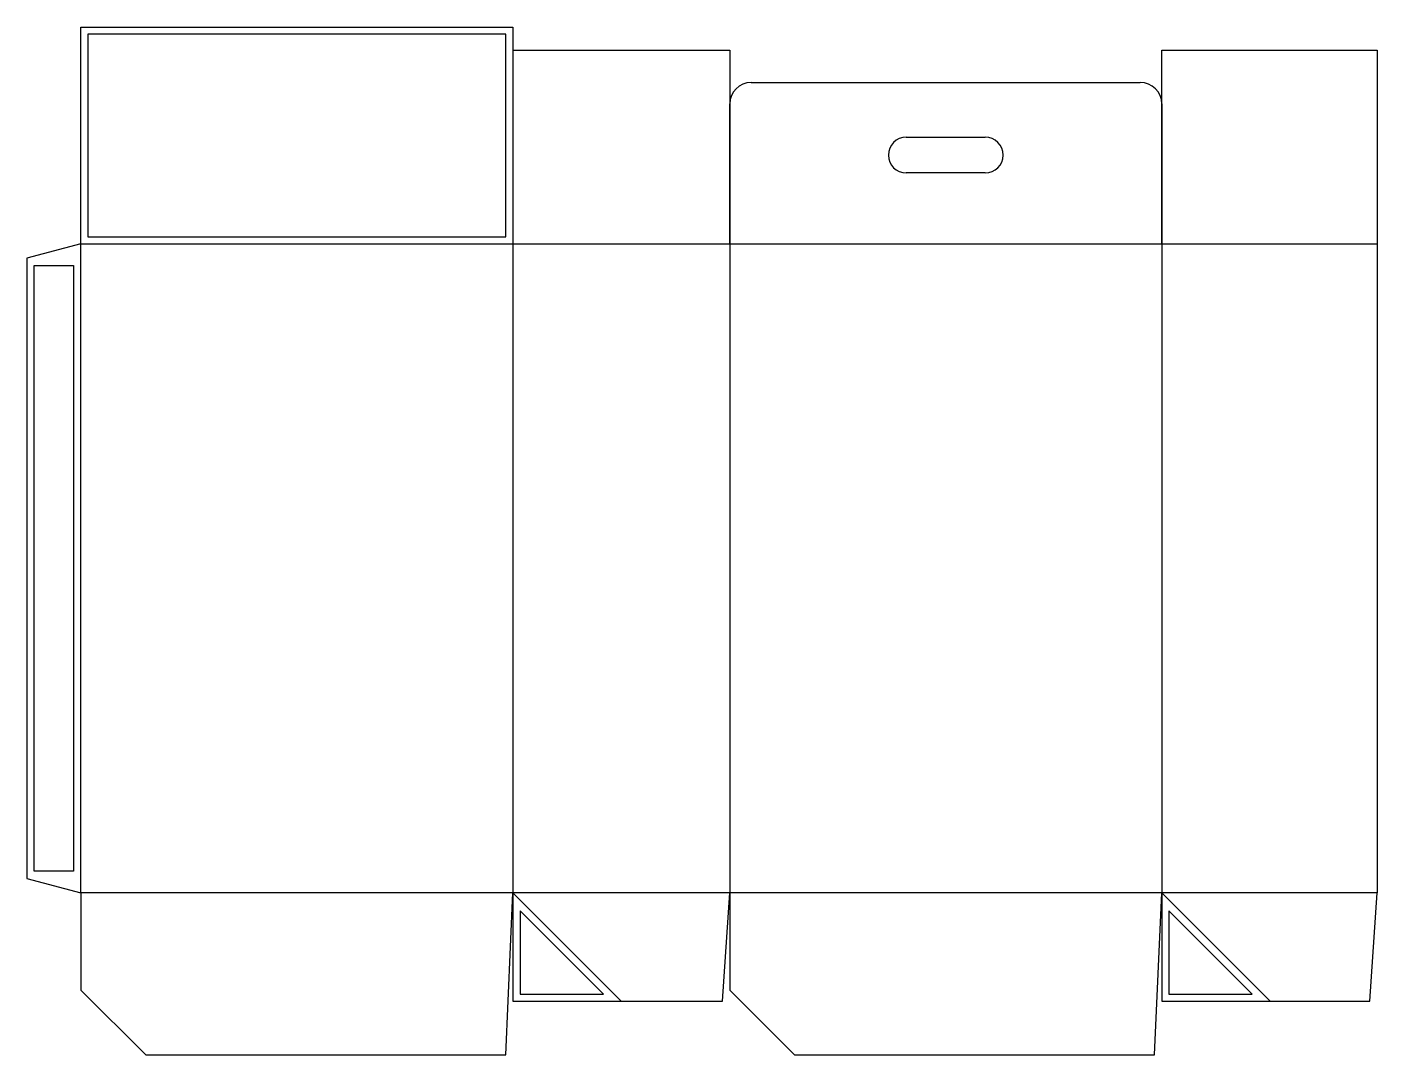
# Model space of a CAD drawing. Header units: millimetres. Extents: x 0 to 376, y 0 to 287.
import ezdxf

# ---------------------------------------------------------------- set-up
doc = ezdxf.new("R2010")
doc.units = ezdxf.units.MM
for name, color, linetype in [('CREASE', 5, 'CONTINUOUS'), ('CUT', 1, 'CONTINUOUS'), ('GLUE', 2, 'CONTINUOUS')]:
    doc.layers.add(name, color=color, linetype=linetype)

msp = doc.modelspace()

# ---------------------------------------------------------------- linework, layer by layer
at = {"layer": 'CREASE'}
for p, q in [((15, 45.225), (15, 226.125)), ((15, 226.125), (135.45, 226.125)), ((135.45, 226.125), (135.45, 45.225)), ((135.45, 226.125), (195.9, 226.125)), ((195.9, 226.125), (195.9, 45.225)), ((195.9, 226.125), (316.35, 226.125)), ((316.35, 226.125), (316.35, 45.225)), ((316.35, 226.125), (376.35, 226.125)), ((135.45, 45.225), (15, 45.225)), ((195.9, 45.225), (135.45, 45.225)), ((135.45, 45.225), (165.675, 15)), ((316.35, 45.225), (195.9, 45.225)), ((376.35, 45.225), (316.35, 45.225)), ((316.35, 45.225), (346.575, 15))]:
    msp.add_line(p, q, dxfattribs=at)
at = {"layer": 'CUT'}
for p, q in [((15, 226.125), (15, 286.575)), ((15, 286.575), (135.45, 286.575)), ((135.45, 286.575), (135.45, 280.125)), ((135.45, 280.125), (135.45, 226.125)), ((135.45, 280.125), (195.9, 280.125)), ((195.9, 280.125), (195.9, 226.125)), ((316.35, 226.125), (316.35, 280.125)), ((316.35, 280.125), (376.35, 280.125)), ((376.35, 280.125), (376.35, 226.125)), ((201.9, 271.125), (310.35, 271.125)), ((195.9, 226.125), (195.9, 265.125)), ((316.35, 265.125), (316.35, 226.125)), ((245.125, 255.875), (267.125, 255.875)), ((267.125, 245.875), (245.125, 245.875)), ((15, 226.125), (0, 222.106)), ((376.35, 226.125), (376.35, 45.225)), ((0, 222.106), (0, 49.244)), ((0, 49.244), (15, 45.225)), ((15, 45.225), (15, 18.09)), ((133.45, 0), (135.45, 45.225)), ((135.45, 45.225), (135.45, 15)), ((193.9, 15), (195.9, 45.225)), ((195.9, 45.225), (195.9, 18.09)), ((314.35, 0), (316.35, 45.225)), ((316.35, 45.225), (316.35, 15)), ((374.35, 15), (376.35, 45.225)), ((15, 18.09), (33.09, 0)), ((195.9, 18.09), (213.99, 0)), ((135.45, 15), (193.9, 15)), ((316.35, 15), (374.35, 15)), ((33.09, 0), (133.45, 0)), ((213.99, 0), (314.35, 0))]:
    msp.add_line(p, q, dxfattribs=at)
for centre, radius, start, end in [((201.9, 265.125), 6, 90, 180), ((310.35, 265.125), 6, 0, 90), ((245.125, 250.875), 5, 90, 180), ((267.125, 250.875), 5, 0, 90), ((245.125, 250.875), 5, 180, 270), ((267.125, 250.875), 5, 270, 0)]:
    msp.add_arc(centre, radius, start, end, dxfattribs=at)
at = {"layer": 'GLUE'}
for p, q in [((133.45, 284.575), (17, 284.575)), ((17, 284.575), (17, 228.125)), ((133.45, 228.125), (133.45, 284.575)), ((17, 228.125), (133.45, 228.125)), ((2, 220.106), (13, 220.106)), ((2, 51.244), (2, 220.106)), ((13, 220.106), (13, 51.244)), ((13, 51.244), (2, 51.244)), ((137.45, 40.225), (137.45, 17)), ((160.675, 17), (137.45, 40.225)), ((318.35, 40.225), (318.35, 17)), ((341.575, 17), (318.35, 40.225)), ((137.45, 17), (160.675, 17)), ((318.35, 17), (341.575, 17))]:
    msp.add_line(p, q, dxfattribs=at)

doc.saveas('drawing.dxf')
